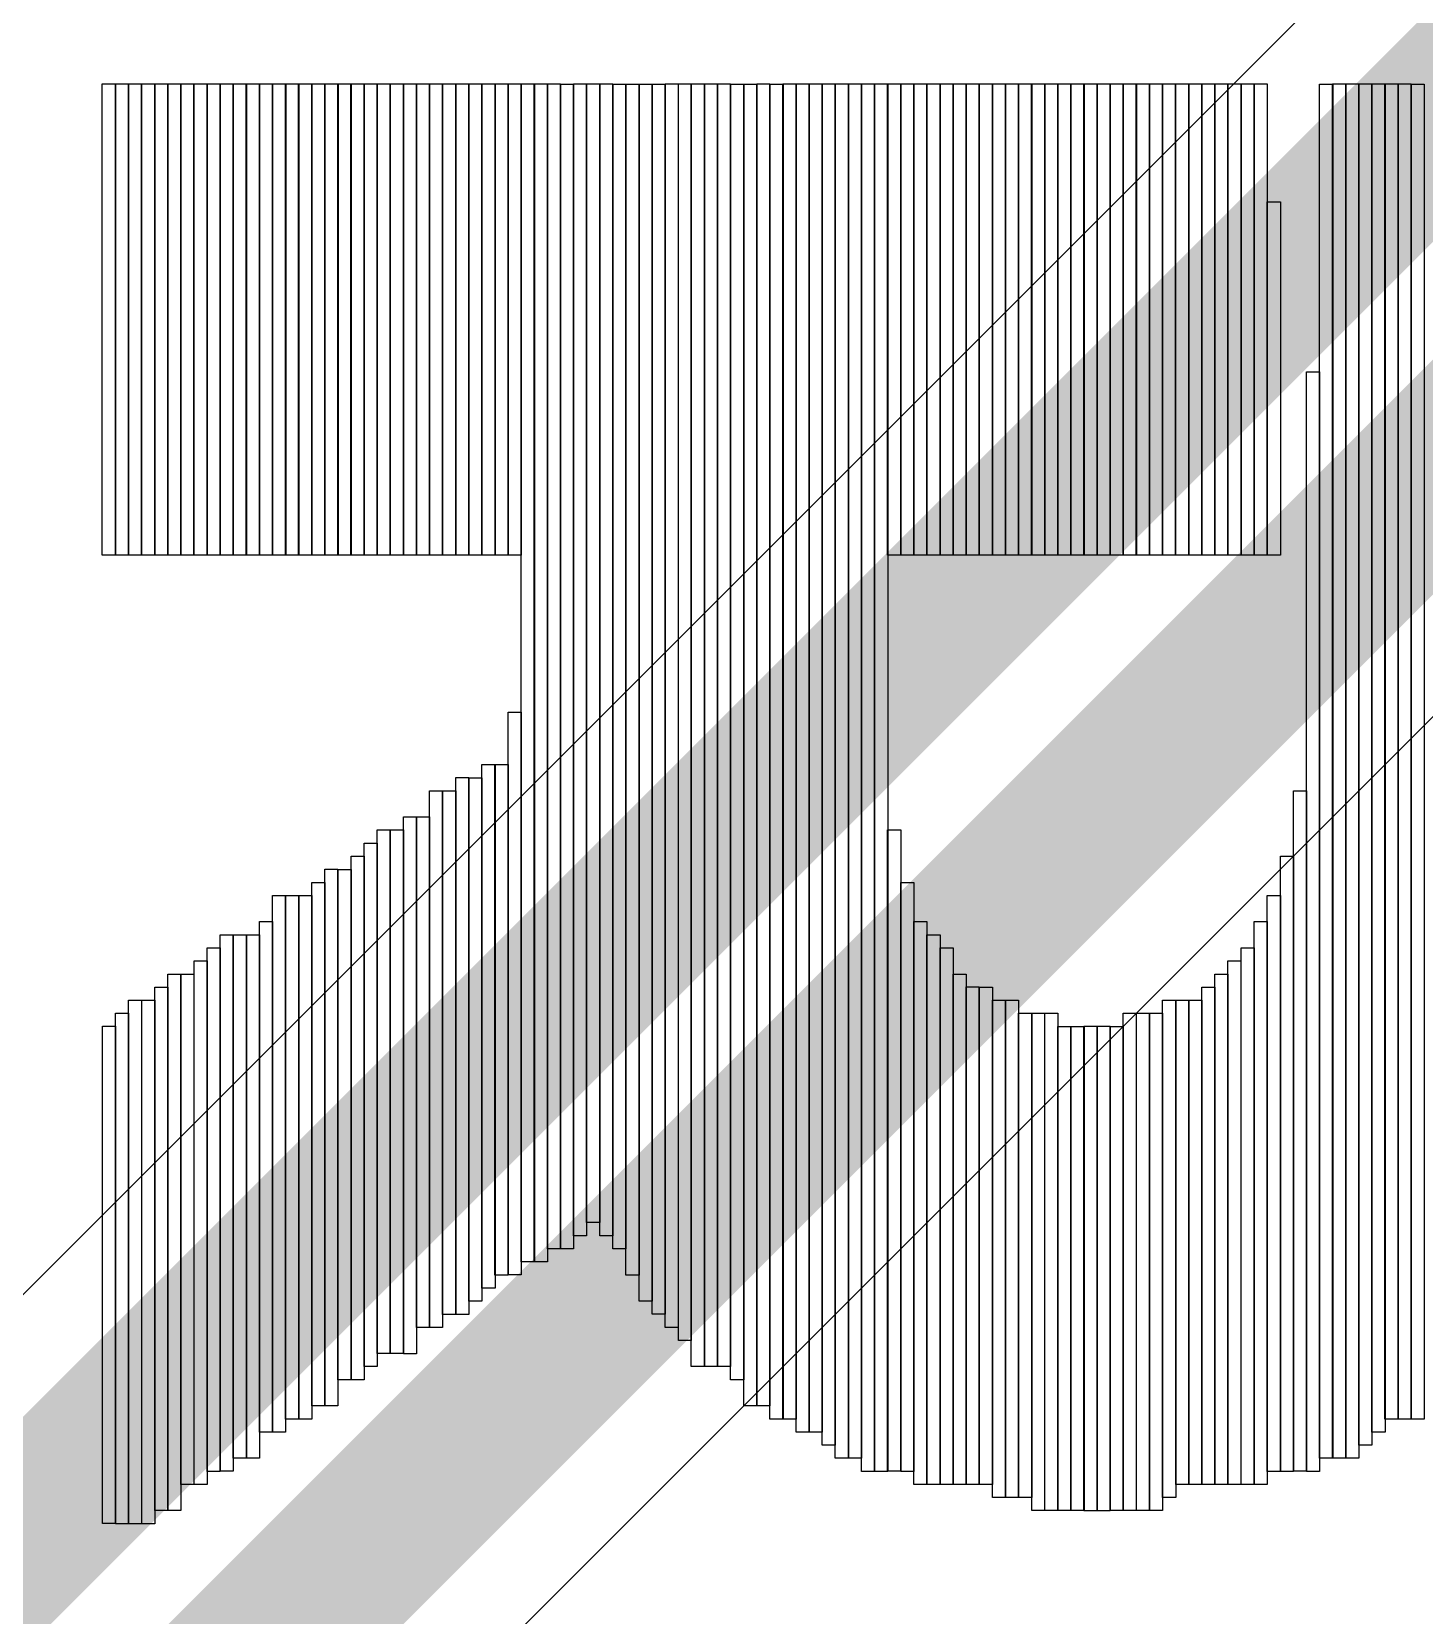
# Model space of a CAD drawing. Header units: inches. Extents: x -1 to 13, y -1.6 to 0.5.
# Drawn here: x -0.421 to -0.3372, y -0.0462 to 0.0491 of the extents above; entities that cross this region are included whole.
import ezdxf

# ---------------------------------------------------------------- set-up
doc = ezdxf.new("R2010")
doc.units = ezdxf.units.IN
doc.header["$MEASUREMENT"] = 0
doc.layers.add('Top Layer', color=1, linetype='Continuous')
doc.layers.add('Top Overlay', color=2, linetype='Continuous')

msp = doc.modelspace()

# ---------------------------------------------------------------- linework, layer by layer
at = {"layer": 'Top Layer'}
for p, q in [((-0.144448, 0.250185), (-0.687185, -0.292552)), ((-0.597549, -0.252969), (-0.134777, 0.209804))]:
    msp.add_line(p, q, dxfattribs=at)
at = {"layer": 'Top Layer', "const_width": 0.01}
for points in [[(-0.755, -0.374787), (-0.132213, 0.248)], [(-0.724295, -0.365295), (-0.139, 0.22)]]:
    msp.add_lwpolyline(points, dxfattribs=at)
at = {"layer": 'Top Overlay'}
for p, q in [((-0.41673, 0.01762), (-0.41673, 0.04597)), ((-0.41673, 0.04597), (-0.41594, 0.04597)), ((-0.41594, 0.01762), (-0.41594, 0.04597)), ((-0.41594, 0.04597), (-0.41515, 0.04597)), ((-0.41594, 0.04597), (-0.41594, 0.01762)), ((-0.415155, 0.017625), (-0.415155, 0.045965)), ((-0.415155, 0.045965), (-0.414365, 0.045965)), ((-0.41515, 0.04597), (-0.41515, 0.01762)), ((-0.414365, 0.017625), (-0.414365, 0.045965)), ((-0.414365, 0.045965), (-0.413575, 0.045965)), ((-0.414365, 0.045965), (-0.414365, 0.017625)), ((-0.41358, 0.01762), (-0.41358, 0.04597)), ((-0.41358, 0.04597), (-0.41279, 0.04597)), ((-0.413575, 0.045965), (-0.413575, 0.017625)), ((-0.41279, 0.01762), (-0.41279, 0.04597)), ((-0.41279, 0.04597), (-0.412, 0.04597)), ((-0.41279, 0.04597), (-0.41279, 0.01762)), ((-0.412005, 0.017625), (-0.412005, 0.045965)), ((-0.412005, 0.045965), (-0.411215, 0.045965)), ((-0.412, 0.04597), (-0.412, 0.01762)), ((-0.41122, 0.01762), (-0.41122, 0.04597)), ((-0.41122, 0.04597), (-0.41043, 0.04597)), ((-0.411215, 0.045965), (-0.411215, 0.017625)), ((-0.41043, 0.01762), (-0.41043, 0.04597)), ((-0.41043, 0.04597), (-0.40964, 0.04597)), ((-0.41043, 0.04597), (-0.41043, 0.01762)), ((-0.40964, 0.01762), (-0.40964, 0.04597)), ((-0.40964, 0.04597), (-0.40885, 0.04597)), ((-0.40964, 0.04597), (-0.40964, 0.01762)), ((-0.408855, 0.017625), (-0.408855, 0.045965)), ((-0.408855, 0.045965), (-0.408065, 0.045965)), ((-0.40885, 0.04597), (-0.40885, 0.01762)), ((-0.40807, 0.01762), (-0.40807, 0.04597)), ((-0.40807, 0.04597), (-0.40728, 0.04597)), ((-0.408065, 0.045965), (-0.408065, 0.017625)), ((-0.40728, 0.01762), (-0.40728, 0.04597)), ((-0.40728, 0.04597), (-0.40649, 0.04597)), ((-0.40728, 0.04597), (-0.40728, 0.01762)), ((-0.40649, 0.01762), (-0.40649, 0.04597)), ((-0.40649, 0.04597), (-0.4057, 0.04597)), ((-0.40649, 0.04597), (-0.40649, 0.01762)), ((-0.405705, 0.017625), (-0.405705, 0.045965)), ((-0.405705, 0.045965), (-0.404915, 0.045965)), ((-0.4057, 0.04597), (-0.4057, 0.01762)), ((-0.40492, 0.01762), (-0.40492, 0.04597)), ((-0.40492, 0.04597), (-0.40413, 0.04597)), ((-0.404915, 0.045965), (-0.404915, 0.017625)), ((-0.40413, 0.01762), (-0.40413, 0.04597)), ((-0.40413, 0.04597), (-0.40334, 0.04597)), ((-0.40413, 0.04597), (-0.40413, 0.01762)), ((-0.40334, 0.01762), (-0.40334, 0.04597)), ((-0.40334, 0.04597), (-0.40255, 0.04597)), ((-0.40334, 0.04597), (-0.40334, 0.01762)), ((-0.402555, 0.017625), (-0.402555, 0.045965)), ((-0.402555, 0.045965), (-0.401765, 0.045965)), ((-0.40255, 0.04597), (-0.40255, 0.01762)), ((-0.40177, 0.01762), (-0.40177, 0.04597)), ((-0.40177, 0.04597), (-0.40098, 0.04597)), ((-0.401765, 0.045965), (-0.401765, 0.017625)), ((-0.40098, 0.01762), (-0.40098, 0.04597)), ((-0.40098, 0.04597), (-0.40019, 0.04597)), ((-0.40098, 0.04597), (-0.40098, 0.01762)), ((-0.400195, 0.017625), (-0.400195, 0.045965)), ((-0.400195, 0.045965), (-0.399405, 0.045965)), ((-0.40019, 0.04597), (-0.40019, 0.01762)), ((-0.399405, 0.017625), (-0.399405, 0.045965)), ((-0.399405, 0.045965), (-0.398615, 0.045965)), ((-0.399405, 0.045965), (-0.399405, 0.017625)), ((-0.39862, 0.01762), (-0.39862, 0.04597)), ((-0.39862, 0.04597), (-0.39783, 0.04597)), ((-0.398615, 0.045965), (-0.398615, 0.017625)), ((-0.39783, 0.01762), (-0.39783, 0.04597)), ((-0.39783, 0.04597), (-0.39704, 0.04597)), ((-0.39783, 0.04597), (-0.39783, 0.01762)), ((-0.397045, 0.017625), (-0.397045, 0.045965)), ((-0.397045, 0.045965), (-0.396255, 0.045965)), ((-0.39704, 0.04597), (-0.39704, 0.01762)), ((-0.396255, 0.017625), (-0.396255, 0.045965)), ((-0.396255, 0.045965), (-0.395465, 0.045965)), ((-0.396255, 0.045965), (-0.396255, 0.017625)), ((-0.39547, 0.01762), (-0.39547, 0.04597)), ((-0.39547, 0.04597), (-0.39468, 0.04597)), ((-0.395465, 0.045965), (-0.395465, 0.017625)), ((-0.39468, 0.04597), (-0.39468, 0.01762)), ((-0.39468, 0.01762), (-0.39468, 0.04597)), ((-0.39468, 0.04597), (-0.39389, 0.04597)), ((-0.393895, 0.017625), (-0.393895, 0.045965)), ((-0.393895, 0.045965), (-0.393105, 0.045965)), ((-0.39389, 0.04597), (-0.39389, 0.01762)), ((-0.393105, 0.045965), (-0.393105, 0.017625)), ((-0.393105, 0.017625), (-0.393105, 0.045965)), ((-0.393105, 0.045965), (-0.392315, 0.045965)), ((-0.39232, 0.01762), (-0.39232, 0.04597)), ((-0.39232, 0.04597), (-0.39153, 0.04597)), ((-0.392315, 0.045965), (-0.392315, 0.017625)), ((-0.39153, 0.04597), (-0.39153, 0.01762)), ((-0.39153, -0.0249), (-0.39153, 0.04597)), ((-0.39153, 0.04597), (-0.39074, 0.04597)), ((-0.390745, -0.024895), (-0.390745, 0.045965)), ((-0.390745, 0.045965), (-0.389955, 0.045965)), ((-0.39074, 0.04597), (-0.39074, -0.0249)), ((-0.389955, -0.024115), (-0.389955, 0.045965)), ((-0.389955, 0.045965), (-0.389165, 0.045965)), ((-0.389955, 0.045965), (-0.389955, -0.024895)), ((-0.38917, -0.02411), (-0.38917, 0.04596)), ((-0.38917, 0.04596), (-0.38838, 0.04596)), ((-0.389165, 0.045965), (-0.389165, -0.024115)), ((-0.38838, 0.04596), (-0.38838, -0.02411)), ((-0.388375, -0.023325), (-0.388375, 0.045965)), ((-0.388375, 0.045965), (-0.387595, 0.045965)), ((-0.387595, -0.022535), (-0.387595, 0.045965)), ((-0.387595, 0.045965), (-0.386805, 0.045965)), ((-0.387595, 0.045965), (-0.387595, -0.023325)), ((-0.386805, -0.023325), (-0.386805, 0.045965)), ((-0.386805, 0.045965), (-0.386025, 0.045965)), ((-0.386805, 0.045965), (-0.386805, -0.022535)), ((-0.386025, 0.045965), (-0.386025, -0.023325)), ((-0.38602, -0.02411), (-0.38602, 0.04596)), ((-0.38602, 0.04596), (-0.38523, 0.04596)), ((-0.38523, -0.02569), (-0.38523, 0.04596)), ((-0.38523, 0.04596), (-0.38444, 0.04596)), ((-0.38523, 0.04596), (-0.38523, -0.02411)), ((-0.38444, -0.02726), (-0.38444, 0.04596)), ((-0.38444, 0.04596), (-0.38366, 0.04596)), ((-0.38444, 0.04596), (-0.38444, -0.02569)), ((-0.38366, -0.02805), (-0.38366, 0.04596)), ((-0.38366, 0.04596), (-0.38287, 0.04596)), ((-0.38366, 0.04596), (-0.38366, -0.02726)), ((-0.38287, -0.02884), (-0.38287, 0.04597)), ((-0.38287, 0.04597), (-0.38208, 0.04597)), ((-0.38287, 0.04596), (-0.38287, -0.02805)), ((-0.38208, 0.04597), (-0.38208, -0.02884)), ((-0.382075, -0.029625), (-0.382075, 0.045965)), ((-0.382075, 0.045965), (-0.381295, 0.045965)), ((-0.381295, -0.031195), (-0.381295, 0.045965)), ((-0.381295, 0.045965), (-0.380505, 0.045965)), ((-0.381295, 0.045965), (-0.381295, -0.029625)), ((-0.38051, -0.0312), (-0.38051, 0.04597)), ((-0.38051, 0.04597), (-0.37972, 0.04597)), ((-0.380505, 0.045965), (-0.380505, -0.031195)), ((-0.37972, -0.0312), (-0.37972, 0.04597)), ((-0.37972, 0.04597), (-0.37893, 0.04597)), ((-0.37972, 0.04597), (-0.37972, -0.0312)), ((-0.37893, 0.04597), (-0.37893, -0.0312)), ((-0.37893, -0.03199), (-0.37893, 0.04596)), ((-0.37893, 0.04596), (-0.37814, 0.04596)), ((-0.37814, -0.03356), (-0.37814, 0.04596)), ((-0.37814, 0.04596), (-0.37736, 0.04596)), ((-0.37814, 0.04596), (-0.37814, -0.03199)), ((-0.37736, 0.04596), (-0.37736, -0.03356)), ((-0.377355, -0.033565), (-0.377355, 0.045965)), ((-0.377355, 0.045965), (-0.376575, 0.045965)), ((-0.376575, 0.045965), (-0.376575, -0.033565)), ((-0.37657, -0.03435), (-0.37657, 0.04596)), ((-0.37657, 0.04596), (-0.37578, 0.04596)), ((-0.375785, -0.034355), (-0.375785, 0.045965)), ((-0.375785, 0.045965), (-0.374995, 0.045965)), ((-0.37578, 0.04596), (-0.37578, -0.03435)), ((-0.374995, -0.035135), (-0.374995, 0.045965)), ((-0.374995, 0.045965), (-0.374205, 0.045965)), ((-0.374995, 0.045965), (-0.374995, -0.034355)), ((-0.37421, -0.03514), (-0.37421, 0.04597)), ((-0.37421, 0.04597), (-0.37342, 0.04597)), ((-0.374205, 0.045965), (-0.374205, -0.035135)), ((-0.37342, 0.04597), (-0.37342, -0.03514)), ((-0.373415, -0.035925), (-0.373415, 0.045965)), ((-0.373415, 0.045965), (-0.372635, 0.045965)), ((-0.372635, -0.036715), (-0.372635, 0.045965)), ((-0.372635, 0.045965), (-0.371845, 0.045965)), ((-0.372635, 0.045965), (-0.372635, -0.035925)), ((-0.371845, -0.036715), (-0.371845, 0.045965)), ((-0.371845, 0.045965), (-0.371055, 0.045965)), ((-0.371845, 0.045965), (-0.371845, -0.036715)), ((-0.37106, -0.0375), (-0.37106, 0.04597)), ((-0.37106, 0.04597), (-0.37027, 0.04597)), ((-0.371055, 0.045965), (-0.371055, -0.036715)), ((-0.37027, -0.0375), (-0.37027, 0.04597)), ((-0.37027, 0.04597), (-0.36948, 0.04597)), ((-0.37027, 0.04597), (-0.37027, -0.0375)), ((-0.369485, 0.017625), (-0.369485, 0.045965)), ((-0.369485, 0.045965), (-0.368695, 0.045965)), ((-0.36948, 0.04597), (-0.36948, -0.0375)), ((-0.3687, 0.01762), (-0.3687, 0.04597)), ((-0.3687, 0.04597), (-0.36791, 0.04597)), ((-0.368695, 0.045965), (-0.368695, 0.017625)), ((-0.36791, 0.04597), (-0.36791, 0.01762)), ((-0.36791, 0.01762), (-0.36791, 0.04597)), ((-0.36791, 0.04597), (-0.36712, 0.04597)), ((-0.36712, 0.01762), (-0.36712, 0.04597)), ((-0.36712, 0.04597), (-0.36633, 0.04597)), ((-0.36712, 0.04597), (-0.36712, 0.01762)), ((-0.366335, 0.017625), (-0.366335, 0.045965)), ((-0.366335, 0.045965), (-0.365545, 0.045965)), ((-0.36633, 0.04597), (-0.36633, 0.01762)), ((-0.36555, 0.01762), (-0.36555, 0.04597)), ((-0.36555, 0.04597), (-0.36476, 0.04597)), ((-0.365545, 0.045965), (-0.365545, 0.017625)), ((-0.36476, 0.01762), (-0.36476, 0.04597)), ((-0.36476, 0.04597), (-0.36397, 0.04597)), ((-0.36476, 0.04597), (-0.36476, 0.01762)), ((-0.36397, 0.01762), (-0.36397, 0.04597)), ((-0.36397, 0.04597), (-0.36318, 0.04597)), ((-0.36397, 0.04597), (-0.36397, 0.01762)), ((-0.363185, 0.017625), (-0.363185, 0.045965)), ((-0.363185, 0.045965), (-0.362395, 0.045965)), ((-0.36318, 0.04597), (-0.36318, 0.01762)), ((-0.3624, 0.01762), (-0.3624, 0.04597)), ((-0.3624, 0.04597), (-0.36161, 0.04597)), ((-0.362395, 0.045965), (-0.362395, 0.017625)), ((-0.36161, 0.01762), (-0.36161, 0.04597)), ((-0.36161, 0.04597), (-0.36082, 0.04597)), ((-0.36161, 0.04597), (-0.36161, 0.01762)), ((-0.360825, 0.017625), (-0.360825, 0.045965)), ((-0.360825, 0.045965), (-0.360035, 0.045965)), ((-0.36082, 0.04597), (-0.36082, 0.01762)), ((-0.360035, 0.017625), (-0.360035, 0.045965)), ((-0.360035, 0.045965), (-0.359245, 0.045965)), ((-0.360035, 0.045965), (-0.360035, 0.017625)), ((-0.35925, 0.01762), (-0.35925, 0.04597)), ((-0.35925, 0.04597), (-0.35846, 0.04597)), ((-0.359245, 0.045965), (-0.359245, 0.017625)), ((-0.35846, 0.01762), (-0.35846, 0.04597)), ((-0.35846, 0.04597), (-0.35767, 0.04597)), ((-0.35846, 0.04597), (-0.35846, 0.01762)), ((-0.357675, 0.017625), (-0.357675, 0.045965)), ((-0.357675, 0.045965), (-0.356885, 0.045965)), ((-0.35767, 0.04597), (-0.35767, 0.01762)), ((-0.356885, 0.017625), (-0.356885, 0.045965)), ((-0.356885, 0.045965), (-0.356095, 0.045965)), ((-0.356885, 0.045965), (-0.356885, 0.017625)), ((-0.3561, 0.01762), (-0.3561, 0.04597)), ((-0.3561, 0.04597), (-0.35531, 0.04597)), ((-0.356095, 0.045965), (-0.356095, 0.017625)), ((-0.35531, 0.04597), (-0.35531, 0.01762)), ((-0.35531, 0.01762), (-0.35531, 0.04597)), ((-0.35531, 0.04597), (-0.35452, 0.04597)), ((-0.354525, 0.017625), (-0.354525, 0.045965)), ((-0.354525, 0.045965), (-0.353735, 0.045965)), ((-0.35452, 0.04597), (-0.35452, 0.01762)), ((-0.353735, 0.017625), (-0.353735, 0.045965)), ((-0.353735, 0.045965), (-0.352945, 0.045965)), ((-0.353735, 0.045965), (-0.353735, 0.017625)), ((-0.35295, 0.01762), (-0.35295, 0.04597)), ((-0.35295, 0.04597), (-0.35216, 0.04597)), ((-0.352945, 0.045965), (-0.352945, 0.017625)), ((-0.35216, 0.01762), (-0.35216, 0.04597)), ((-0.35216, 0.04597), (-0.35137, 0.04597)), ((-0.35216, 0.04597), (-0.35216, 0.01762)), ((-0.351375, 0.017625), (-0.351375, 0.045965)), ((-0.351375, 0.045965), (-0.350585, 0.045965)), ((-0.35137, 0.04597), (-0.35137, 0.01762)), ((-0.35059, 0.01762), (-0.35059, 0.04597)), ((-0.35059, 0.04597), (-0.3498, 0.04597)), ((-0.350585, 0.045965), (-0.350585, 0.017625)), ((-0.3498, 0.01762), (-0.3498, 0.04597)), ((-0.3498, 0.04597), (-0.34901, 0.04597)), ((-0.3498, 0.04597), (-0.3498, 0.01762)), ((-0.34901, 0.01762), (-0.34901, 0.04597)), ((-0.34901, 0.04597), (-0.34822, 0.04597)), ((-0.34901, 0.04597), (-0.34901, 0.01762)), ((-0.348225, 0.017625), (-0.348225, 0.045965)), ((-0.348225, 0.045965), (-0.347435, 0.045965)), ((-0.34822, 0.04597), (-0.34822, 0.01762)), ((-0.34744, 0.01762), (-0.34744, 0.04597)), ((-0.34744, 0.04597), (-0.34665, 0.04597)), ((-0.347435, 0.045965), (-0.347435, 0.017625)), ((-0.34665, 0.04597), (-0.34665, 0.01762)), ((-0.3435, -0.03671), (-0.3435, 0.04596)), ((-0.3435, 0.04596), (-0.34271, 0.04596)), ((-0.342715, -0.036715), (-0.342715, 0.045965)), ((-0.342715, 0.045965), (-0.341925, 0.045965)), ((-0.34271, 0.04596), (-0.34271, -0.03671)), ((-0.341925, -0.036715), (-0.341925, 0.045965)), ((-0.341925, 0.045965), (-0.341135, 0.045965)), ((-0.341925, 0.045965), (-0.341925, -0.036715)), ((-0.341135, -0.035925), (-0.341135, 0.045965)), ((-0.341135, 0.045965), (-0.340355, 0.045965)), ((-0.341135, 0.045965), (-0.341135, -0.036715)), ((-0.340355, 0.045965), (-0.340355, -0.035925)), ((-0.34035, -0.03514), (-0.34035, 0.04597)), ((-0.34035, 0.04597), (-0.33956, 0.04597)), ((-0.339565, -0.034355), (-0.339565, 0.045965)), ((-0.339565, 0.045965), (-0.338775, 0.045965)), ((-0.33956, 0.04597), (-0.33956, -0.03514)), ((-0.338775, -0.034355), (-0.338775, 0.045965)), ((-0.338775, 0.045965), (-0.337985, 0.045965)), ((-0.338775, 0.045965), (-0.338775, -0.034355)), ((-0.33799, -0.03435), (-0.33799, 0.04596)), ((-0.33799, 0.04596), (-0.3372, 0.04596)), ((-0.337985, 0.045965), (-0.337985, -0.034355)), ((-0.3372, 0.04596), (-0.3372, -0.03435)), ((-0.34665, 0.01762), (-0.34665, 0.03887)), ((-0.34665, 0.03887), (-0.34586, 0.03887)), ((-0.34586, 0.03887), (-0.34586, 0.01762)), ((-0.34428, -0.0375), (-0.34428, 0.02864)), ((-0.34428, 0.02864), (-0.3435, 0.02864)), ((-0.3435, 0.02864), (-0.3435, -0.0375)), ((-0.41594, 0.01762), (-0.41673, 0.01762)), ((-0.41515, 0.01762), (-0.41594, 0.01762)), ((-0.414365, 0.017625), (-0.415155, 0.017625)), ((-0.413575, 0.017625), (-0.414365, 0.017625)), ((-0.41279, 0.01762), (-0.41358, 0.01762)), ((-0.412, 0.01762), (-0.41279, 0.01762)), ((-0.411215, 0.017625), (-0.412005, 0.017625)), ((-0.41043, 0.01762), (-0.41122, 0.01762)), ((-0.40964, 0.01762), (-0.41043, 0.01762)), ((-0.40885, 0.01762), (-0.40964, 0.01762)), ((-0.408065, 0.017625), (-0.408855, 0.017625)), ((-0.40728, 0.01762), (-0.40807, 0.01762)), ((-0.40649, 0.01762), (-0.40728, 0.01762)), ((-0.4057, 0.01762), (-0.40649, 0.01762)), ((-0.404915, 0.017625), (-0.405705, 0.017625)), ((-0.40413, 0.01762), (-0.40492, 0.01762)), ((-0.40334, 0.01762), (-0.40413, 0.01762)), ((-0.40255, 0.01762), (-0.40334, 0.01762)), ((-0.401765, 0.017625), (-0.402555, 0.017625)), ((-0.40098, 0.01762), (-0.40177, 0.01762)), ((-0.40019, 0.01762), (-0.40098, 0.01762)), ((-0.399405, 0.017625), (-0.400195, 0.017625)), ((-0.398615, 0.017625), (-0.399405, 0.017625)), ((-0.39783, 0.01762), (-0.39862, 0.01762)), ((-0.39704, 0.01762), (-0.39783, 0.01762)), ((-0.396255, 0.017625), (-0.397045, 0.017625)), ((-0.395465, 0.017625), (-0.396255, 0.017625)), ((-0.39468, 0.01762), (-0.39547, 0.01762)), ((-0.39389, 0.01762), (-0.39468, 0.01762)), ((-0.393105, 0.017625), (-0.393895, 0.017625)), ((-0.392315, 0.017625), (-0.393105, 0.017625)), ((-0.39153, 0.01762), (-0.39232, 0.01762)), ((-0.368695, 0.017625), (-0.369485, 0.017625)), ((-0.36791, 0.01762), (-0.3687, 0.01762)), ((-0.36712, 0.01762), (-0.36791, 0.01762)), ((-0.36633, 0.01762), (-0.36712, 0.01762)), ((-0.365545, 0.017625), (-0.366335, 0.017625)), ((-0.36476, 0.01762), (-0.36555, 0.01762)), ((-0.36397, 0.01762), (-0.36476, 0.01762)), ((-0.36318, 0.01762), (-0.36397, 0.01762)), ((-0.362395, 0.017625), (-0.363185, 0.017625)), ((-0.36161, 0.01762), (-0.3624, 0.01762)), ((-0.36082, 0.01762), (-0.36161, 0.01762)), ((-0.360035, 0.017625), (-0.360825, 0.017625)), ((-0.359245, 0.017625), (-0.360035, 0.017625)), ((-0.35846, 0.01762), (-0.35925, 0.01762)), ((-0.35767, 0.01762), (-0.35846, 0.01762)), ((-0.356885, 0.017625), (-0.357675, 0.017625)), ((-0.356095, 0.017625), (-0.356885, 0.017625)), ((-0.35531, 0.01762), (-0.3561, 0.01762)), ((-0.35452, 0.01762), (-0.35531, 0.01762)), ((-0.353735, 0.017625), (-0.354525, 0.017625)), ((-0.352945, 0.017625), (-0.353735, 0.017625)), ((-0.35216, 0.01762), (-0.35295, 0.01762)), ((-0.35137, 0.01762), (-0.35216, 0.01762)), ((-0.350585, 0.017625), (-0.351375, 0.017625)), ((-0.3498, 0.01762), (-0.35059, 0.01762)), ((-0.34901, 0.01762), (-0.3498, 0.01762)), ((-0.34822, 0.01762), (-0.34901, 0.01762)), ((-0.347435, 0.017625), (-0.348225, 0.017625)), ((-0.34665, 0.01762), (-0.34744, 0.01762)), ((-0.34586, 0.01762), (-0.34665, 0.01762)), ((-0.392315, -0.025685), (-0.392315, 0.008165)), ((-0.392315, 0.008165), (-0.391535, 0.008165)), ((-0.391535, 0.008165), (-0.391535, -0.025685)), ((-0.393895, -0.026475), (-0.393895, 0.005025)), ((-0.393895, 0.005025), (-0.393105, 0.005025)), ((-0.39311, -0.02569), (-0.39311, 0.00502)), ((-0.39311, 0.00502), (-0.39232, 0.00502)), ((-0.393105, 0.005025), (-0.393105, -0.026475)), ((-0.39232, 0.00502), (-0.39232, -0.02569)), ((-0.395465, -0.028055), (-0.395465, 0.004235)), ((-0.395465, 0.004235), (-0.394685, 0.004235)), ((-0.394685, 0.004235), (-0.394685, -0.028055)), ((-0.39468, -0.02726), (-0.39468, 0.00423)), ((-0.39468, 0.00423), (-0.39389, 0.00423)), ((-0.39389, 0.00423), (-0.39389, -0.02726)), ((-0.397045, -0.028835), (-0.397045, 0.003445)), ((-0.397045, 0.003445), (-0.396255, 0.003445)), ((-0.396255, -0.028055), (-0.396255, 0.003445)), ((-0.396255, 0.003445), (-0.395465, 0.003445)), ((-0.396255, 0.003445), (-0.396255, -0.028835)), ((-0.395465, 0.003445), (-0.395465, -0.028055)), ((-0.345075, -0.037495), (-0.345075, 0.003445)), ((-0.345075, 0.003445), (-0.344285, 0.003445)), ((-0.344285, 0.003445), (-0.344285, -0.037495)), ((-0.400195, -0.030415), (-0.400195, 0.001085)), ((-0.400195, 0.001085), (-0.399405, 0.001085)), ((-0.399405, -0.030415), (-0.399405, 0.001085)), ((-0.399405, 0.001085), (-0.398615, 0.001085)), ((-0.399405, 0.001085), (-0.399405, -0.030415)), ((-0.39862, -0.03042), (-0.39862, 0.00187)), ((-0.39862, 0.00187), (-0.39783, 0.00187)), ((-0.398615, 0.001085), (-0.398615, -0.030415)), ((-0.39783, -0.02884), (-0.39783, 0.00187)), ((-0.39783, 0.00187), (-0.39704, 0.00187)), ((-0.39783, 0.00187), (-0.39783, -0.03042)), ((-0.39704, 0.00187), (-0.39704, -0.02884)), ((-0.369485, -0.037495), (-0.369485, 0.001085)), ((-0.369485, 0.001085), (-0.368695, 0.001085)), ((-0.368695, 0.001085), (-0.368695, -0.037495)), ((-0.40098, -0.0312), (-0.40098, 0.00029)), ((-0.40098, 0.00029), (-0.40019, 0.00029)), ((-0.40019, 0.00029), (-0.40019, -0.0312)), ((-0.401765, -0.031985), (-0.401765, -0.000495)), ((-0.401765, -0.000495), (-0.400985, -0.000495)), ((-0.400985, -0.000495), (-0.400985, -0.031985)), ((-0.34586, -0.0375), (-0.34586, -0.00049)), ((-0.34586, -0.00049), (-0.34507, -0.00049)), ((-0.34507, -0.00049), (-0.34507, -0.0375)), ((-0.40334, -0.03356), (-0.40334, -0.00128)), ((-0.40334, -0.00128), (-0.40256, -0.00128)), ((-0.40256, -0.00128), (-0.40256, -0.03356)), ((-0.402555, -0.031985), (-0.402555, -0.001285)), ((-0.402555, -0.001285), (-0.401765, -0.001285)), ((-0.401765, -0.001285), (-0.401765, -0.031985)), ((-0.406495, -0.035135), (-0.406495, -0.002855)), ((-0.406495, -0.002855), (-0.405705, -0.002855)), ((-0.405705, -0.034355), (-0.405705, -0.002855)), ((-0.405705, -0.002855), (-0.404915, -0.002855)), ((-0.405705, -0.002855), (-0.405705, -0.035135)), ((-0.404915, -0.034355), (-0.404915, -0.002855)), ((-0.404915, -0.002855), (-0.404125, -0.002855)), ((-0.404915, -0.002855), (-0.404915, -0.034355)), ((-0.40413, -0.03356), (-0.40413, -0.00207)), ((-0.40413, -0.00207), (-0.40334, -0.00207)), ((-0.404125, -0.002855), (-0.404125, -0.034355)), ((-0.40334, -0.00207), (-0.40334, -0.03356)), ((-0.3687, -0.0375), (-0.3687, -0.00207)), ((-0.3687, -0.00207), (-0.36791, -0.00207)), ((-0.36791, -0.00207), (-0.36791, -0.0375)), ((-0.34665, -0.0375), (-0.34665, -0.00285)), ((-0.34665, -0.00285), (-0.34586, -0.00285)), ((-0.34586, -0.00285), (-0.34586, -0.0375)), ((-0.40728, -0.03514), (-0.40728, -0.00443)), ((-0.40728, -0.00443), (-0.40649, -0.00443)), ((-0.40649, -0.00443), (-0.40649, -0.03514)), ((-0.36791, -0.03828), (-0.36791, -0.00443)), ((-0.36791, -0.00443), (-0.36712, -0.00443)), ((-0.36712, -0.00443), (-0.36712, -0.03828)), ((-0.347435, -0.038285), (-0.347435, -0.004425)), ((-0.347435, -0.004425), (-0.346645, -0.004425)), ((-0.346645, -0.004425), (-0.346645, -0.038285)), ((-0.409645, -0.037495), (-0.409645, -0.005215)), ((-0.409645, -0.005215), (-0.408855, -0.005215)), ((-0.408855, -0.036715), (-0.408855, -0.005215)), ((-0.408855, -0.005215), (-0.408065, -0.005215)), ((-0.408855, -0.005215), (-0.408855, -0.037495)), ((-0.408065, -0.036715), (-0.408065, -0.005215)), ((-0.408065, -0.005215), (-0.407275, -0.005215)), ((-0.408065, -0.005215), (-0.408065, -0.036715)), ((-0.407275, -0.005215), (-0.407275, -0.036715)), ((-0.36712, -0.03829), (-0.36712, -0.00522)), ((-0.36712, -0.00522), (-0.36633, -0.00522)), ((-0.36633, -0.00522), (-0.36633, -0.03829)), ((-0.41043, -0.0375), (-0.41043, -0.00601)), ((-0.41043, -0.00601), (-0.40964, -0.00601)), ((-0.40964, -0.00601), (-0.40964, -0.0375)), ((-0.366335, -0.038285), (-0.366335, -0.006005)), ((-0.366335, -0.006005), (-0.365545, -0.006005)), ((-0.365545, -0.006005), (-0.365545, -0.038285)), ((-0.348225, -0.038285), (-0.348225, -0.006005)), ((-0.348225, -0.006005), (-0.347435, -0.006005)), ((-0.347435, -0.006005), (-0.347435, -0.038285)), ((-0.41279, -0.03986), (-0.41279, -0.00758)), ((-0.41279, -0.00758), (-0.41201, -0.00758)), ((-0.41201, -0.00758), (-0.41201, -0.03986)), ((-0.412005, -0.038285), (-0.412005, -0.007585)), ((-0.412005, -0.007585), (-0.411215, -0.007585)), ((-0.411215, -0.007585), (-0.411215, -0.038285)), ((-0.41121, -0.03829), (-0.41121, -0.00679)), ((-0.41121, -0.00679), (-0.41043, -0.00679)), ((-0.41043, -0.00679), (-0.41043, -0.03829)), ((-0.36555, -0.03829), (-0.36555, -0.00758)), ((-0.36555, -0.00758), (-0.36476, -0.00758)), ((-0.36476, -0.00758), (-0.36476, -0.03829)), ((-0.3498, -0.03829), (-0.3498, -0.00758)), ((-0.3498, -0.00758), (-0.34901, -0.00758)), ((-0.34901, -0.03829), (-0.34901, -0.00679)), ((-0.34901, -0.00679), (-0.34823, -0.00679)), ((-0.34901, -0.00758), (-0.34901, -0.03829)), ((-0.34823, -0.00679), (-0.34823, -0.03829)), ((-0.41358, -0.03986), (-0.41358, -0.00837)), ((-0.41358, -0.00837), (-0.41279, -0.00837)), ((-0.41279, -0.00837), (-0.41279, -0.03986)), ((-0.36476, -0.03829), (-0.36476, -0.00836)), ((-0.36476, -0.00836), (-0.36397, -0.00836)), ((-0.363975, -0.038285), (-0.363975, -0.008365)), ((-0.363975, -0.008365), (-0.363185, -0.008365)), ((-0.36397, -0.00836), (-0.36397, -0.03829)), ((-0.363185, -0.008365), (-0.363185, -0.038285)), ((-0.350585, -0.038285), (-0.350585, -0.008365)), ((-0.350585, -0.008365), (-0.349795, -0.008365)), ((-0.349795, -0.008365), (-0.349795, -0.038285)), ((-0.41515, -0.04065), (-0.41515, -0.00915)), ((-0.41515, -0.00915), (-0.41437, -0.00915)), ((-0.41437, -0.00915), (-0.41437, -0.04065)), ((-0.41436, -0.04065), (-0.41436, -0.00915)), ((-0.41436, -0.00915), (-0.41358, -0.00915)), ((-0.41358, -0.00915), (-0.41358, -0.04065)), ((-0.363185, -0.039075), (-0.363185, -0.009155)), ((-0.363185, -0.009155), (-0.362395, -0.009155)), ((-0.362395, -0.039075), (-0.362395, -0.009155)), ((-0.362395, -0.009155), (-0.361605, -0.009155)), ((-0.362395, -0.009155), (-0.362395, -0.039075)), ((-0.361605, -0.009155), (-0.361605, -0.039075)), ((-0.352945, -0.039075), (-0.352945, -0.009155)), ((-0.352945, -0.009155), (-0.352155, -0.009155)), ((-0.352155, -0.038285), (-0.352155, -0.009155)), ((-0.352155, -0.009155), (-0.351375, -0.009155)), ((-0.352155, -0.009155), (-0.352155, -0.039075)), ((-0.351375, -0.009155), (-0.351375, -0.038285)), ((-0.35137, -0.03829), (-0.35137, -0.00915)), ((-0.35137, -0.00915), (-0.35059, -0.00915)), ((-0.35059, -0.00915), (-0.35059, -0.03829)), ((-0.41594, -0.04065), (-0.41594, -0.00994)), ((-0.41594, -0.00994), (-0.41515, -0.00994)), ((-0.41515, -0.00994), (-0.41515, -0.04065)), ((-0.36161, -0.03907), (-0.36161, -0.00994)), ((-0.36161, -0.00994), (-0.36082, -0.00994)), ((-0.36082, -0.03986), (-0.36082, -0.00994)), ((-0.36082, -0.00994), (-0.36004, -0.00994)), ((-0.36082, -0.00994), (-0.36082, -0.03907)), ((-0.36004, -0.00994), (-0.36004, -0.03986)), ((-0.36003, -0.03986), (-0.36003, -0.00994)), ((-0.36003, -0.00994), (-0.35925, -0.00994)), ((-0.35925, -0.00994), (-0.35925, -0.03986)), ((-0.35531, -0.03986), (-0.35531, -0.00994)), ((-0.35531, -0.00994), (-0.35453, -0.00994)), ((-0.35453, -0.00994), (-0.35453, -0.03986)), ((-0.35452, -0.03986), (-0.35452, -0.00994)), ((-0.35452, -0.00994), (-0.35374, -0.00994)), ((-0.35374, -0.00994), (-0.35374, -0.03986)), ((-0.35373, -0.03986), (-0.35373, -0.00994)), ((-0.35373, -0.00994), (-0.35295, -0.00994)), ((-0.35295, -0.00994), (-0.35295, -0.03986)), ((-0.416725, -0.040645), (-0.416725, -0.010725)), ((-0.416725, -0.010725), (-0.415935, -0.010725)), ((-0.415935, -0.010725), (-0.415935, -0.040645)), ((-0.35925, -0.03986), (-0.35925, -0.01073)), ((-0.35925, -0.01073), (-0.35846, -0.01073)), ((-0.35846, -0.03986), (-0.35846, -0.01073)), ((-0.35846, -0.01073), (-0.35767, -0.01073)), ((-0.35846, -0.01073), (-0.35846, -0.03986)), ((-0.357675, -0.039865), (-0.357675, -0.010725)), ((-0.357675, -0.010725), (-0.356885, -0.010725)), ((-0.35767, -0.01073), (-0.35767, -0.03986)), ((-0.356885, -0.039865), (-0.356885, -0.010725)), ((-0.356885, -0.010725), (-0.356095, -0.010725)), ((-0.356885, -0.010725), (-0.356885, -0.039865)), ((-0.3561, -0.03986), (-0.3561, -0.01073)), ((-0.3561, -0.01073), (-0.35531, -0.01073)), ((-0.356095, -0.010725), (-0.356095, -0.039865)), ((-0.35531, -0.01073), (-0.35531, -0.03986)), ((-0.386805, -0.022535), (-0.387595, -0.022535)), ((-0.387595, -0.023325), (-0.388375, -0.023325)), ((-0.386025, -0.023325), (-0.386805, -0.023325)), ((-0.389165, -0.024115), (-0.389955, -0.024115)), ((-0.38838, -0.02411), (-0.38917, -0.02411)), ((-0.38523, -0.02411), (-0.38602, -0.02411)), ((-0.39232, -0.02569), (-0.39311, -0.02569)), ((-0.391535, -0.025685), (-0.392315, -0.025685)), ((-0.39074, -0.0249), (-0.39153, -0.0249)), ((-0.389955, -0.024895), (-0.390745, -0.024895)), ((-0.38444, -0.02569), (-0.38523, -0.02569)), ((-0.393105, -0.026475), (-0.393895, -0.026475)), ((-0.39389, -0.02726), (-0.39468, -0.02726)), ((-0.38366, -0.02726), (-0.38444, -0.02726)), ((-0.395465, -0.028055), (-0.396255, -0.028055)), ((-0.394685, -0.028055), (-0.395465, -0.028055)), ((-0.38287, -0.02805), (-0.38366, -0.02805)), ((-0.39704, -0.02884), (-0.39783, -0.02884)), ((-0.396255, -0.028835), (-0.397045, -0.028835)), ((-0.38208, -0.02884), (-0.38287, -0.02884)), ((-0.399405, -0.030415), (-0.400195, -0.030415)), ((-0.398615, -0.030415), (-0.399405, -0.030415)), ((-0.39783, -0.03042), (-0.39862, -0.03042)), ((-0.381295, -0.029625), (-0.382075, -0.029625)), ((-0.40019, -0.0312), (-0.40098, -0.0312)), ((-0.380505, -0.031195), (-0.381295, -0.031195)), ((-0.37972, -0.0312), (-0.38051, -0.0312)), ((-0.37893, -0.0312), (-0.37972, -0.0312)), ((-0.401765, -0.031985), (-0.402555, -0.031985)), ((-0.400985, -0.031985), (-0.401765, -0.031985)), ((-0.37814, -0.03199), (-0.37893, -0.03199)), ((-0.40334, -0.03356), (-0.40413, -0.03356)), ((-0.40256, -0.03356), (-0.40334, -0.03356)), ((-0.37736, -0.03356), (-0.37814, -0.03356)), ((-0.376575, -0.033565), (-0.377355, -0.033565)), ((-0.40649, -0.03514), (-0.40728, -0.03514)), ((-0.405705, -0.035135), (-0.406495, -0.035135)), ((-0.404915, -0.034355), (-0.405705, -0.034355)), ((-0.404125, -0.034355), (-0.404915, -0.034355)), ((-0.37578, -0.03435), (-0.37657, -0.03435)), ((-0.374995, -0.034355), (-0.375785, -0.034355)), ((-0.374205, -0.035135), (-0.374995, -0.035135)), ((-0.37342, -0.03514), (-0.37421, -0.03514)), ((-0.33956, -0.03514), (-0.34035, -0.03514)), ((-0.338775, -0.034355), (-0.339565, -0.034355)), ((-0.337985, -0.034355), (-0.338775, -0.034355)), ((-0.3372, -0.03435), (-0.33799, -0.03435)), ((-0.372635, -0.035925), (-0.373415, -0.035925)), ((-0.340355, -0.035925), (-0.341135, -0.035925)), ((-0.408065, -0.036715), (-0.408855, -0.036715)), ((-0.407275, -0.036715), (-0.408065, -0.036715)), ((-0.371845, -0.036715), (-0.372635, -0.036715)), ((-0.371055, -0.036715), (-0.371845, -0.036715)), ((-0.34271, -0.03671), (-0.3435, -0.03671)), ((-0.341925, -0.036715), (-0.342715, -0.036715)), ((-0.341135, -0.036715), (-0.341925, -0.036715)), ((-0.40964, -0.0375), (-0.41043, -0.0375)), ((-0.408855, -0.037495), (-0.409645, -0.037495)), ((-0.37027, -0.0375), (-0.37106, -0.0375)), ((-0.36948, -0.0375), (-0.37027, -0.0375)), ((-0.368695, -0.037495), (-0.369485, -0.037495)), ((-0.36791, -0.0375), (-0.3687, -0.0375)), ((-0.34586, -0.0375), (-0.34665, -0.0375)), ((-0.34507, -0.0375), (-0.34586, -0.0375)), ((-0.344285, -0.037495), (-0.345075, -0.037495)), ((-0.3435, -0.0375), (-0.34428, -0.0375)), ((-0.411215, -0.038285), (-0.412005, -0.038285)), ((-0.41043, -0.03829), (-0.41121, -0.03829)), ((-0.36712, -0.03828), (-0.36791, -0.03828)), ((-0.36633, -0.03829), (-0.36712, -0.03829)), ((-0.365545, -0.038285), (-0.366335, -0.038285)), ((-0.36476, -0.03829), (-0.36555, -0.03829)), ((-0.36397, -0.03829), (-0.36476, -0.03829)), ((-0.363185, -0.038285), (-0.363975, -0.038285)), ((-0.351375, -0.038285), (-0.352155, -0.038285)), ((-0.35059, -0.03829), (-0.35137, -0.03829)), ((-0.349795, -0.038285), (-0.350585, -0.038285)), ((-0.34901, -0.03829), (-0.3498, -0.03829)), ((-0.34823, -0.03829), (-0.34901, -0.03829)), ((-0.347435, -0.038285), (-0.348225, -0.038285)), ((-0.346645, -0.038285), (-0.347435, -0.038285)), ((-0.41279, -0.03986), (-0.41358, -0.03986)), ((-0.41201, -0.03986), (-0.41279, -0.03986)), ((-0.362395, -0.039075), (-0.363185, -0.039075)), ((-0.361605, -0.039075), (-0.362395, -0.039075)), ((-0.36082, -0.03907), (-0.36161, -0.03907)), ((-0.36004, -0.03986), (-0.36082, -0.03986)), ((-0.35925, -0.03986), (-0.36003, -0.03986)), ((-0.35846, -0.03986), (-0.35925, -0.03986)), ((-0.35767, -0.03986), (-0.35846, -0.03986)), ((-0.356885, -0.039865), (-0.357675, -0.039865)), ((-0.356095, -0.039865), (-0.356885, -0.039865)), ((-0.35531, -0.03986), (-0.3561, -0.03986)), ((-0.35453, -0.03986), (-0.35531, -0.03986)), ((-0.35374, -0.03986), (-0.35452, -0.03986)), ((-0.35295, -0.03986), (-0.35373, -0.03986)), ((-0.352155, -0.039075), (-0.352945, -0.039075)), ((-0.415935, -0.040645), (-0.416725, -0.040645)), ((-0.41515, -0.04065), (-0.41594, -0.04065)), ((-0.41437, -0.04065), (-0.41515, -0.04065)), ((-0.41358, -0.04065), (-0.41436, -0.04065))]:
    msp.add_line(p, q, dxfattribs=at)

doc.saveas('drawing.dxf')
